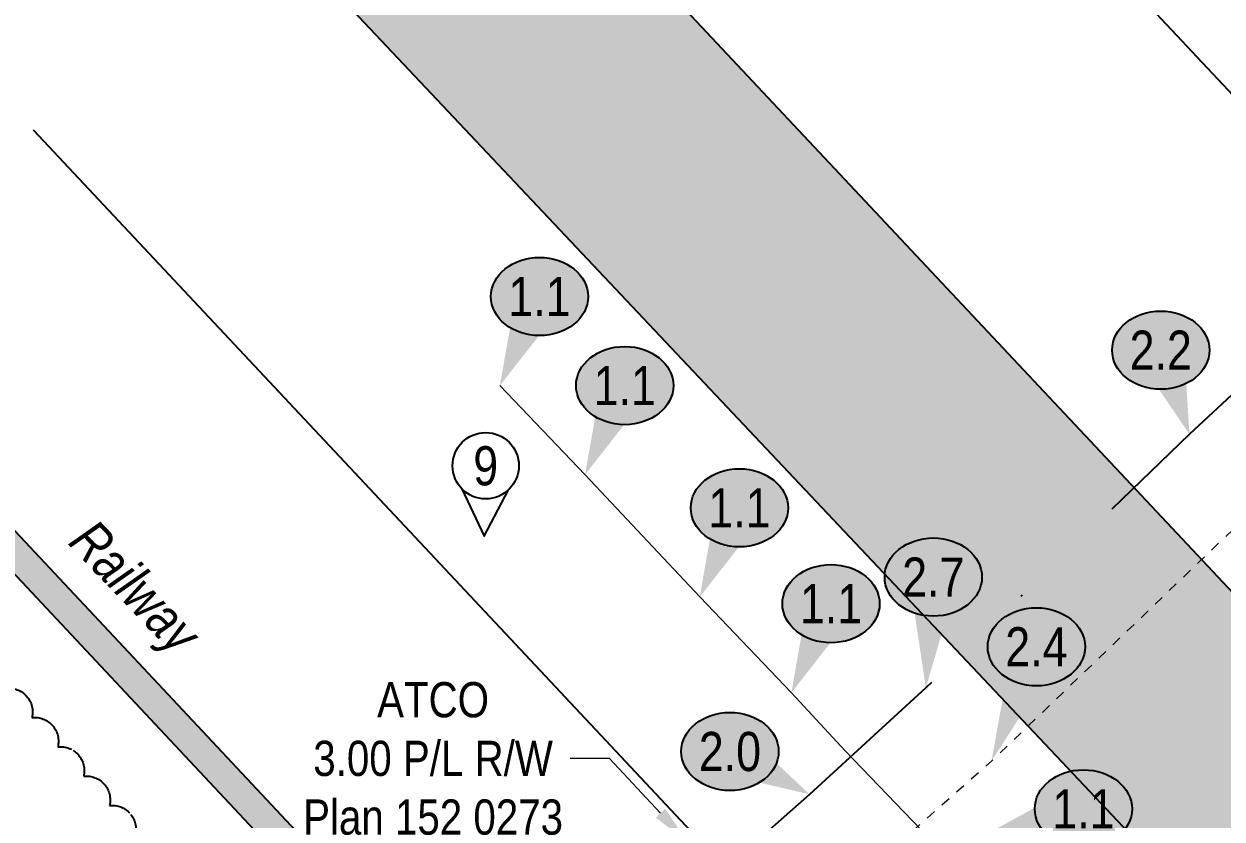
# Model space of a CAD drawing. Extents: x 634962 to 644935, y 5969185 to 5972988.
# Drawn here: x 643946.6 to 644007.9, y 5970509.2 to 5970549.9 of the extents above; entities that cross this region are included whole.
import ezdxf
from ezdxf.enums import TextEntityAlignment as Align

# ---------------------------------------------------------------- set-up
doc = ezdxf.new("R2010")
doc.units = 0
doc.header["$LTSCALE"] = 5
doc.header["$PDSIZE"] = 0.5
for name, pattern in [('0', [1, 1, 0]), ('DASHDOT', [25.4, 12.7, -6.35, 0, -6.35]), ('DASHED2', [9.525, 6.35, -3.175]), ('foc-ABD', [1, 0.5, -0.5])]:
    doc.linetypes.add(name, pattern=pattern)
doc.layers.get('Defpoints').update_dxf_attribs({"color": 9})
for name, color, linetype in [('AS-PIPE-UG-CLIENT HIGH PRESSURE', 240, 'DASHDOT'), ('AS-POWER-OH-ATCO PIPELINES', 241, 'foc-OHPOWER'), ('AS-RAILWAY', 13, 'TRACKS'), ('AS-ROADS', 254, 'Continuous'), ('CG-NOTES', 7, 'Continuous'), ('L-TITLEDB', 4, 'Continuous'), ('P-ELEVATION', 7, 'Continuous'), ('T-BUSH', 110, '0')]:
    doc.layers.add(name, color=color, linetype=linetype)
doc.layers.add('AS-TELUS-ATCO PIPELINES', color=7, linetype='foc-TEL', lineweight=9, true_color=0xff9c38)
doc.layers.add('C-RW-T', color=13, linetype='Continuous', lineweight=9)
doc.layers.add('EXISTING PIPE ABD', color=113, linetype='foc-ABD', lineweight=13)
doc.styles.add('1.8', font='ARIALN.TTF', dxfattribs={"height": 1.8})
doc.styles.add('80', font='ARIALN.TTF', dxfattribs={"height": 10})
doc.styles.add('80L', font='ARIALN.TTF', dxfattribs={"height": 10})
doc.styles.add('foc-LtypeFont', font='ARIALN.TTF', dxfattribs={"height": 7.35})
doc.linetypes.add('foc-OHPOWER', pattern='A,10,-1,["O/P",foc-LtypeFont,S=0.2,R=0,X=-0.5,Y=-0.75],-3.25', length=14.25)
doc.linetypes.add('foc-TEL', pattern='A,2,-1,["T",foc-LtypeFont,S=0.2,R=0,X=-0.425,Y=-0.75],-1.24,8', length=12.24)
doc.linetypes.add('TRACKS', pattern='A,3.81,[130,ltypeshp1.shx,S=6.35,R=0,X=0,Y=0],3.81', length=7.62)
doc.dimstyles.new('Compass 1 000', dxfattribs={"dimtxt": 1.8, "dimasz": 2, "dimexe": 0.2, "dimexo": 0.0625, "dimgap": 0.5, "dimtad": 0, "dimtih": 1, "dimtoh": 1, "dimzin": 0, "dimdsep": 46, "dimtxsty": '1.8', "dimcen": 0.1, "dimse1": 1, "dimse2": 1, "dimclrd": 256, "dimclrt": 256, "dimaunit": 1, "dimadec": 4, "dimazin": 0, "dimtfac": 0.06, "dimtofl": 0, "dimtmove": 0, "dimatfit": 0, "dimfxl": 0.2, "dimtolj": 1, "dimtzin": 0, "dimlwd": -1, "dimarcsym": 0})

# ---------------------------------------------------------------- blocks, each defined once
blk = doc.blocks.new('*U644')
at = {"layer": 'P-ELEVATION'}
h = blk.add_hatch(color=111, dxfattribs=at)
h.dxf.hatch_style = 1
edge = h.paths.add_edge_path()
edge.add_ellipse((0, 0), major_axis=(-12.45, 0), ratio=0.803368, start_angle=0, end_angle=360)
at = {"layer": 'P-ELEVATION', "color": 7, "flags": 128}
blk.add_lwpolyline([(0, 0, 12.5, 0, 0), (7.34, -21.5, 0, 0, 0)], format="xyseb", dxfattribs=at)
at = {"layer": 'P-ELEVATION', "color": 7}
blk.add_ellipse((0, 0), major_axis=(-12.45, 0), ratio=0.803368, dxfattribs=at)
at = {"layer": 'P-ELEVATION', "style": '80'}
blk.add_attdef('ELEVATION', text='', height=10, dxfattribs=at).set_placement((0, 0), align=Align.MIDDLE_CENTER)
blk = doc.blocks.new('*U557')
at = {"layer": 'P-ELEVATION'}
h = blk.add_hatch(color=111, dxfattribs=at)
h.dxf.hatch_style = 1
edge = h.paths.add_edge_path()
edge.add_ellipse((0, 0), major_axis=(-12.45, 0), ratio=0.803368, start_angle=0, end_angle=360)
at = {"layer": 'P-ELEVATION', "color": 7, "flags": 128}
blk.add_lwpolyline([(0, 0, 12.5, 0, 0), (-1.91, -28.33, 0, 0, 0)], format="xyseb", dxfattribs=at)
at = {"layer": 'P-ELEVATION', "color": 7}
blk.add_ellipse((0, 0), major_axis=(-12.45, 0), ratio=0.803368, dxfattribs=at)
at = {"layer": 'P-ELEVATION', "style": '80'}
blk.add_attdef('ELEVATION', text='', height=10, dxfattribs=at).set_placement((0, 0), align=Align.MIDDLE_CENTER)
blk = doc.blocks.new('*U551')
at = {"layer": 'P-ELEVATION'}
h = blk.add_hatch(color=111, dxfattribs=at)
h.dxf.hatch_style = 1
edge = h.paths.add_edge_path()
edge.add_ellipse((0, 0), major_axis=(-12.45, 0), ratio=0.803368, start_angle=0, end_angle=360)
at = {"layer": 'P-ELEVATION', "color": 7, "flags": 128}
blk.add_lwpolyline([(0, 0, 12.5, 0, 0), (20.37, -10.96, 0, 0, 0)], format="xyseb", dxfattribs=at)
at = {"layer": 'P-ELEVATION', "color": 7}
blk.add_ellipse((0, 0), major_axis=(-12.45, 0), ratio=0.803368, dxfattribs=at)
at = {"layer": 'P-ELEVATION', "style": '80'}
blk.add_attdef('ELEVATION', text='', height=10, dxfattribs=at).set_placement((0, 0), align=Align.MIDDLE_CENTER)
blk = doc.blocks.new('*U556')
at = {"layer": 'P-ELEVATION'}
h = blk.add_hatch(color=111, dxfattribs=at)
h.dxf.hatch_style = 1
edge = h.paths.add_edge_path()
edge.add_ellipse((0, 0), major_axis=(-12.45, 0), ratio=0.803368, start_angle=0, end_angle=360)
at = {"layer": 'P-ELEVATION', "color": 7, "flags": 128}
blk.add_lwpolyline([(0, 0, 12.5, 0, 0), (-10.15, -22.79, 0, 0, 0)], format="xyseb", dxfattribs=at)
at = {"layer": 'P-ELEVATION', "color": 7}
blk.add_ellipse((0, 0), major_axis=(-12.45, 0), ratio=0.803368, dxfattribs=at)
at = {"layer": 'P-ELEVATION', "style": '80'}
blk.add_attdef('ELEVATION', text='', height=10, dxfattribs=at).set_placement((0, 0), align=Align.MIDDLE_CENTER)
blk = doc.blocks.new('*U561')
at = {"layer": 'P-ELEVATION'}
h = blk.add_hatch(color=111, dxfattribs=at)
h.dxf.hatch_style = 1
edge = h.paths.add_edge_path()
edge.add_ellipse((0, 0), major_axis=(-12.45, 0), ratio=0.803368, start_angle=0, end_angle=360)
at = {"layer": 'P-ELEVATION', "color": 7, "flags": 128}
blk.add_lwpolyline([(0, 0, 12.5, 0, 0), (-35.09, -11.99, 0, 0, 0)], format="xyseb", dxfattribs=at)
at = {"layer": 'P-ELEVATION', "color": 7}
blk.add_ellipse((0, 0), major_axis=(-12.45, 0), ratio=0.803368, dxfattribs=at)
at = {"layer": 'P-ELEVATION', "style": '80'}
blk.add_attdef('ELEVATION', text='', height=10, dxfattribs=at).set_placement((0, 0), align=Align.MIDDLE_CENTER)
blk = doc.blocks.new('*U558')
at = {"layer": 'P-ELEVATION'}
h = blk.add_hatch(color=111, dxfattribs=at)
h.dxf.hatch_style = 1
edge = h.paths.add_edge_path()
edge.add_ellipse((0, 0), major_axis=(-12.45, 0), ratio=0.803368, start_angle=0, end_angle=360)
at = {"layer": 'P-ELEVATION', "color": 7, "flags": 128}
blk.add_lwpolyline([(0, 0, 12.5, 0, 0), (-10.15, -22.79, 0, 0, 0)], format="xyseb", dxfattribs=at)
at = {"layer": 'P-ELEVATION', "color": 7}
blk.add_ellipse((0, 0), major_axis=(-12.45, 0), ratio=0.803368, dxfattribs=at)
at = {"layer": 'P-ELEVATION', "style": '80'}
blk.add_attdef('ELEVATION', text='', height=10, dxfattribs=at).set_placement((0, 0), align=Align.MIDDLE_CENTER)
blk = doc.blocks.new('*U572')
at = {"layer": 'P-ELEVATION'}
h = blk.add_hatch(color=111, dxfattribs=at)
h.dxf.hatch_style = 1
edge = h.paths.add_edge_path()
edge.add_ellipse((0, 0), major_axis=(-12.45, 0), ratio=0.803368, start_angle=0, end_angle=360)
at = {"layer": 'P-ELEVATION', "color": 7, "flags": 128}
blk.add_lwpolyline([(0, 0, 12.5, 0, 0), (-11.5, -29.27, 0, 0, 0)], format="xyseb", dxfattribs=at)
at = {"layer": 'P-ELEVATION', "color": 7}
blk.add_ellipse((0, 0), major_axis=(-12.45, 0), ratio=0.803368, dxfattribs=at)
at = {"layer": 'P-ELEVATION', "style": '80'}
blk.add_attdef('ELEVATION', text='', height=10, dxfattribs=at).set_placement((0, 0), align=Align.MIDDLE_CENTER)
blk = doc.blocks.new('*U635')
at = {"layer": 'CG-NOTES', "color": 182}
blk.add_lwpolyline([(-6.14, -5.86), (-0.43, -17.99), (5.86, -6.14)], dxfattribs=at)
blk.add_circle((0, 0), 8.49, dxfattribs=at)
at = {"color": 182, "style": '80L'}
blk.add_attdef('#', text='', height=10, dxfattribs=at).set_placement((0, 0), align=Align.MIDDLE_CENTER)
blk = doc.blocks.new('*D648')
at = {"layer": 'C-RW-T', "transparency": 16777216}
for p, q in [((643976.583, 5970512.317), (643974.583, 5970512.317)), ((643979.198, 5970509.529), (643976.583, 5970512.317)), ((643983.547, 5970504.893), (643984.916, 5970503.435))]:
    blk.add_line(p, q, dxfattribs=at)
for points in [[(643979.441, 5970509.757), (643978.955, 5970509.301), (643980.566, 5970508.071)], [(643983.79, 5970505.121), (643983.304, 5970504.665), (643982.179, 5970506.352)]]:
    blk.add_solid(points, dxfattribs=at)
at = {"layer": 'Defpoints', "color": 0, "transparency": 16777216}
for p in [(643980.566, 5970508.071), (643977.553, 5970505.243), (643979.165, 5970503.525)]:
    blk.add_point(p, dxfattribs=at)
at = {"layer": 'C-RW-T', "transparency": 16777216, "insert": (643967.56, 5970512.317), "char_height": 1.8, "attachment_point": 5, "style": '1.8'}
blk.add_mtext('\\A1;ATCO\\P3.00 P/L R/W\\PPlan 152 0273', dxfattribs=at)

msp = doc.modelspace()

# ---------------------------------------------------------------- hatches: boundary and pattern name
at = {"layer": 'AS-ROADS'}
h = msp.add_hatch(color=256, dxfattribs=at)
h.dxf.hatch_style = 1
h.paths.add_polyline_path([(644080.531, 5970426.595), (644089.39, 5970434.681), (643969.52, 5970562.299), (643959.75, 5970554.519)])

# ---------------------------------------------------------------- linework, layer by layer
at = {"layer": 'AS-PIPE-UG-CLIENT HIGH PRESSURE', "ltscale": 0.2, "flags": 128}
msp.add_lwpolyline([(644306.726, 5970500.993), (644292.32, 5970504.123), (644275.016, 5970508.043), (644248.084, 5970514.189), (644222.047, 5970520.199), (644197.267, 5970526.25), (644179.04, 5970530.419), (644160.108, 5970534.619), (644156.5, 5970536.254), (644153.258, 5970538.61), (644150.588, 5970541.048), (644149.186, 5970542.393), (644145.692, 5970546.001), (644139.333, 5970552.671), (644131.527, 5970560.921), (644124.919, 5970567.981), (644118.797, 5970574.448), (644112.344, 5970581.344), (644107.726, 5970586.28), (644101.415, 5970593.114), (644096.495, 5970598.324), (644092.25, 5970602.523), (644090.676, 5970604.113), (644089.615, 5970605.081), (644089.214, 5970605.438), (644088.686, 5970605.567), (644087.996, 5970605.33), (644087.355, 5970604.983), (644086.623, 5970604.369), (644085.977, 5970603.611), (644081.312, 5970599.123), (644077.348, 5970595.285), (644071.467, 5970589.818), (644064.331, 5970583.092), (644057.225, 5970576.544), (644051.401, 5970571.178), (644045.929, 5970565.954), (644040.52, 5970561.068), (644035.47, 5970556.44), (644020.009, 5970542.013), (644012.896, 5970535.066), (644006.27, 5970528.908), (643992.78, 5970515.937), (643986.828, 5970510.49), (643980.626, 5970505.022), (643973.527, 5970498.01), (643968.201, 5970492.727), (643963.124, 5970487.921), (643956.811, 5970481.978), (643952.656, 5970478.133), (643949.749, 5970475.987), (643946.764, 5970474.52), (643944.465, 5970473.481), (643941.593, 5970472.615), (643937.569, 5970471.976), (643932.482, 5970471.943), (643929.389, 5970472.595), (643925.648, 5970473.38), (643920.309, 5970474.967), (643912.575, 5970477.318), (643905.303, 5970479.437), (643896.027, 5970482.292), (643885.015, 5970485.672), (643876.35, 5970488.356), (643865.449, 5970491.669)], dxfattribs=at)
at = {"layer": 'AS-POWER-OH-ATCO PIPELINES', "linetype": 'foc-OHPOWER', "ltscale": 0.2, "flags": 128}
msp.add_lwpolyline([(643947.107, 5970544.453), (644084.759, 5970397.76)], dxfattribs=at)
at = {"layer": 'AS-RAILWAY', "linetype": 'DASHED2', "ltscale": 0.4, "const_width": 1.5, "flags": 128}
msp.add_lwpolyline([(644053.287, 5970408.556), (643934.951, 5970534.774)], dxfattribs=at)
at = {"layer": 'AS-RAILWAY', "flags": 128}
for points in [[(643935.553, 5970535.253), (644053.566, 5970409.373)], [(644052.74, 5970408.043), (643934.363, 5970534.305)]]:
    msp.add_lwpolyline(points, dxfattribs=at)
at = {"layer": 'AS-ROADS', "flags": 128}
msp.add_lwpolyline([(643959.75, 5970554.519), (644080.531, 5970426.595), (644089.39, 5970434.681), (643969.52, 5970562.299)], dxfattribs=at)
msp.add_lwpolyline([(643959.75, 5970554.519), (644080.531, 5970426.595), (644089.39, 5970434.681), (643969.52, 5970562.299)], dxfattribs=at)
at = {"layer": 'AS-TELUS-ATCO PIPELINES', "ltscale": 0.2, "flags": 128}
msp.add_lwpolyline([(643970.979, 5970531.393), (643975.339, 5970526.839), (643981.208, 5970520.584), (643985.897, 5970515.685), (643988.652, 5970512.713), (643993.828, 5970507.347), (643994.76, 5970506.317), (643994.918, 5970505.829)], dxfattribs=at)
at = {"layer": 'EXISTING PIPE ABD', "ltscale": 0.2, "flags": 128}
msp.add_lwpolyline([(644304.552, 5970496.203), (644297.818, 5970497.814), (644293.125, 5970498.695), (644281.418, 5970501.322), (644266.161, 5970504.824), (644252.896, 5970507.912), (644238.741, 5970511.128), (644222.104, 5970515.041), (644205.584, 5970518.84), (644191.442, 5970522.037), (644176.5, 5970525.534), (644164.869, 5970528.248), (644153.162, 5970530.922), (644139.639, 5970534.189), (644125.874, 5970537.345), (644115.451, 5970539.798), (644106.783, 5970541.797), (644099.505, 5970543.52), (644091.351, 5970545.391), (644088.369, 5970546.318), (644087.92, 5970546.414), (644087.471, 5970546.657), (644087.226, 5970546.937), (644086.476, 5970547.678), (644085.95, 5970548.17), (644084.076, 5970550.21), (644081.53, 5970552.904), (644078.291, 5970556.435), (644074.774, 5970560.327), (644071.6, 5970564.025), (644069.483, 5970566.421), (644067.271, 5970568.908), (644064.841, 5970571.396), (644064.379, 5970571.723), (644063.57, 5970572.194), (644062.785, 5970572.407), (644062.422, 5970572.534), (644062.054, 5970572.461), (644061.411, 5970572.401), (644060.673, 5970572.204), (644059.865, 5970571.761), (644059.118, 5970571.139), (644058.372, 5970570.68), (644056.129, 5970568.71), (644054.24, 5970566.942), (644048.836, 5970562.042), (644042.137, 5970555.691), (644023.659, 5970538.125), (644016.545, 5970531.697), (644009.914, 5970525.391), (643996.138, 5970512.185), (643989.563, 5970506.365), (643984.027, 5970500.933), (643977.031, 5970494.356), (643971.505, 5970489.382), (643967.346, 5970485.819), (643963.347, 5970482.92), (643960.805, 5970479.68), (643957.663, 5970476.713), (643953.115, 5970472.476), (643950.594, 5970470.293), (643948.245, 5970468.068), (643944.709, 5970464.918), (643944.305, 5970464.459), (643943.441, 5970463.842), (643943.007, 5970463.648), (643942.498, 5970463.575), (643941.86, 5970463.651), (643941.298, 5970463.798), (643940.214, 5970464.172), (643937.69, 5970464.99), (643933.44, 5970466.343), (643925.466, 5970468.841), (643915.217, 5970471.945), (643906.104, 5970474.592), (643897.076, 5970477.207), (643889.248, 5970479.577), (643881.216, 5970482.016), (643873.688, 5970484.404), (643864.036, 5970487.351)], dxfattribs=at)
at = {"layer": 'L-TITLEDB'}
for points in [[(643983.196, 5970573.188), (644011.401, 5970543.139), (644021.828, 5970532.031), (644073.909, 5970476.546), (644084.171, 5970465.611), (644091.586, 5970457.713), (644131.995, 5970414.615)], [(643983.196, 5970573.188), (644011.401, 5970543.139), (644021.828, 5970532.031), (644073.909, 5970476.546), (644084.171, 5970465.611), (644091.586, 5970457.713), (644131.995, 5970414.615)], [(643947.107, 5970544.453), (644084.759, 5970397.76)], [(644084.759, 5970397.76), (643947.107, 5970544.453)]]:
    msp.add_lwpolyline(points, dxfattribs=at)
at = {"layer": 'T-BUSH', "flags": 128}
msp.add_lwpolyline([(643931.519, 5970532.042, -0.355032), (643932.215, 5970530.669, -0.520567), (643933.573, 5970529.201, -0.520567), (643934.931, 5970527.733, -0.520567), (643936.289, 5970526.266, -0.520567), (643937.647, 5970524.798, -0.520567), (643939.005, 5970523.331, -0.520567), (643940.363, 5970521.863, -0.520567), (643941.721, 5970520.395, -0.520567), (643943.059, 5970518.91, -0.520567), (643944.383, 5970517.411, -0.520567), (643945.706, 5970515.912, -0.520567), (643947.03, 5970514.414, -0.520567), (643948.353, 5970512.915, -0.520567), (643949.677, 5970511.416, -0.520567), (643951, 5970509.917, -0.520567), (643952.323, 5970508.418, -0.520567), (643953.647, 5970506.92, -0.520567), (643954.994, 5970505.442, -0.520567), (643956.371, 5970503.993, -0.520567), (643957.749, 5970502.544, -0.520567), (643959.127, 5970501.095, -0.520567), (643960.505, 5970499.646, -0.520567), (643961.882, 5970498.197, -0.520567), (643963.26, 5970496.748, -0.520567), (643964.638, 5970495.299, -0.520567), (643966.015, 5970493.849, -0.520567), (643967.393, 5970492.4, -0.520567), (643968.771, 5970490.951, -0.520567), (643970.149, 5970489.502, -0.520567), (643971.526, 5970488.053, -0.520567), (643972.904, 5970486.604, -0.520567), (643974.282, 5970485.155, -0.520567), (643975.66, 5970483.706, -0.520567), (643977.037, 5970482.257, -0.520567), (643978.415, 5970480.808, -0.520567), (643979.793, 5970479.359, -0.520567), (643981.17, 5970477.91, -0.520567), (643982.551, 5970476.463, -0.520567), (643983.94, 5970475.025, -0.520567), (643985.329, 5970473.587, -0.520567), (643986.719, 5970472.149, -0.520567), (643988.108, 5970470.711, -0.520567), (643989.497, 5970469.273, -0.520567), (643990.887, 5970467.835, -0.520567), (643992.276, 5970466.397, -0.520567), (643993.665, 5970464.959, -0.520567), (643995.055, 5970463.522, -0.520567), (643996.444, 5970462.084, -0.520567), (643997.833, 5970460.646, -0.520567), (643999.223, 5970459.208, -0.520567), (644000.612, 5970457.77, -0.520567), (644002.001, 5970456.332, -0.520567), (644003.397, 5970454.9, -0.520567), (644004.8, 5970453.476, -0.520567), (644006.203, 5970452.051, -0.520567), (644007.607, 5970450.627, -0.520567), (644009.01, 5970449.202, -0.520567), (644010.413, 5970447.778, -0.520567), (644011.816, 5970446.353, -0.520567), (644013.219, 5970444.929, -0.520567), (644014.622, 5970443.504, -0.520567), (644016.026, 5970442.08, -0.520567), (644017.429, 5970440.656, -0.520567), (644018.832, 5970439.231, -0.520567), (644020.235, 5970437.807, -0.520567), (644021.638, 5970436.382, -0.520567), (644023.033, 5970434.95, -0.520567), (644024.383, 5970433.475, -0.520567), (644025.734, 5970432, -0.520567), (644027.084, 5970430.526, -0.520567), (644028.434, 5970429.051, -0.520567), (644029.785, 5970427.576, -0.520567), (644031.135, 5970426.102, -0.520567), (644032.485, 5970424.627, -0.520567), (644033.836, 5970423.153, -0.520567), (644035.186, 5970421.678, -0.520567), (644036.536, 5970420.203, -0.520567), (644037.887, 5970418.729, -0.520567), (644039.237, 5970417.254, -0.520567), (644040.59, 5970415.782, -0.520567), (644041.957, 5970414.323, -0.520567), (644043.325, 5970412.864, -0.520567), (644044.692, 5970411.405, -0.520567), (644046.059, 5970409.946, -0.520567), (644047.426, 5970408.487, -0.520567), (644048.793, 5970407.028, -0.520567), (644050.161, 5970405.569, -0.520567), (644051.528, 5970404.11, -0.520567), (644052.895, 5970402.651, -0.520567), (644054.262, 5970401.192, -0.520567), (644055.629, 5970399.733, -0.520567), (644056.997, 5970398.274, -0.520567), (644058.364, 5970396.815, -0.520567), (644059.731, 5970395.356, -0.520567), (644061.099, 5970393.897, -0.520567), (644062.466, 5970392.438, -0.520567), (644064.457, 5970390.314)], format="xyb", dxfattribs=at)

# ---------------------------------------------------------------- block references
at = {"layer": 'CG-NOTES', "xscale": 0.1999487360000004, "yscale": 0.1999487360000004, "zscale": 0.1999487360000004}
msp.add_blockref('*U635', (643970.253, 5970527.295), dxfattribs=at).add_auto_attribs({'#': '9'})
at = {"layer": 'P-ELEVATION', "color": 255, "xscale": 0.1999418083815331, "yscale": 0.1999418083815331, "zscale": 0.1999418083815331}
for name, p, values in [('*U556', (643973.008, 5970535.949), {'ELEVATION': '1.1'}), ('*U644', (644004.802, 5970533.207), {'ELEVATION': '2.2'}), ('*U556', (643977.368, 5970531.395), {'ELEVATION': '1.1'}), ('*U556', (643983.237, 5970525.14), {'ELEVATION': '1.1'}), ('*U557', (643993.162, 5970521.602), {'ELEVATION': '2.7'}), ('*U558', (643987.926, 5970520.241), {'ELEVATION': '1.1'}), ('*U572', (643998.437, 5970518.037), {'ELEVATION': '2.4'}), ('*U551', (643982.754, 5970512.682), {'ELEVATION': '2.0'}), ('*U561', (644000.844, 5970509.745), {'ELEVATION': '1.1'})]:
    msp.add_blockref(name, p, dxfattribs=at).add_auto_attribs(values)

# ---------------------------------------------------------------- dimensions: what is measured, and where the dimension line sits
at = {"layer": 'C-RW-T', "color": 4}
dim = msp.add_linear_dim(base=(643980.566, 5970508.071), p1=(643979.165, 5970503.525), p2=(643977.553, 5970505.243), angle=133.1723, text='ATCO\\P3.00 P/L R/W\\PPlan 152 0273', dimstyle='Compass 1 000', dxfattribs=at)
dim.commit()
dim.dimension.update_dxf_attribs({"geometry": '*D648', "text_midpoint": (643967.56, 5970512.317), "dimtype": 161})

# ---------------------------------------------------------------- next in the draw order: texts
at = {"layer": 'AS-RAILWAY', "insert": (643950.229, 5970524.754), "char_height": 1.99949, "attachment_point": 1, "rotation": 313.71888, "style": '80L', "bg_fill": 3, "box_fill_scale": 1.15, "bg_fill_color": 256, "bg_fill_true_color": 256, "bg_fill_transparency": 0}
msp.add_mtext_dynamic_manual_height_columns('\\pi0.067332;{\\fArial Narrow|b0|i1|c0|p34;Railway}', width=8.18035, gutter_width=50.013, heights=[0], dxfattribs=at)

doc.saveas('drawing.dxf')
